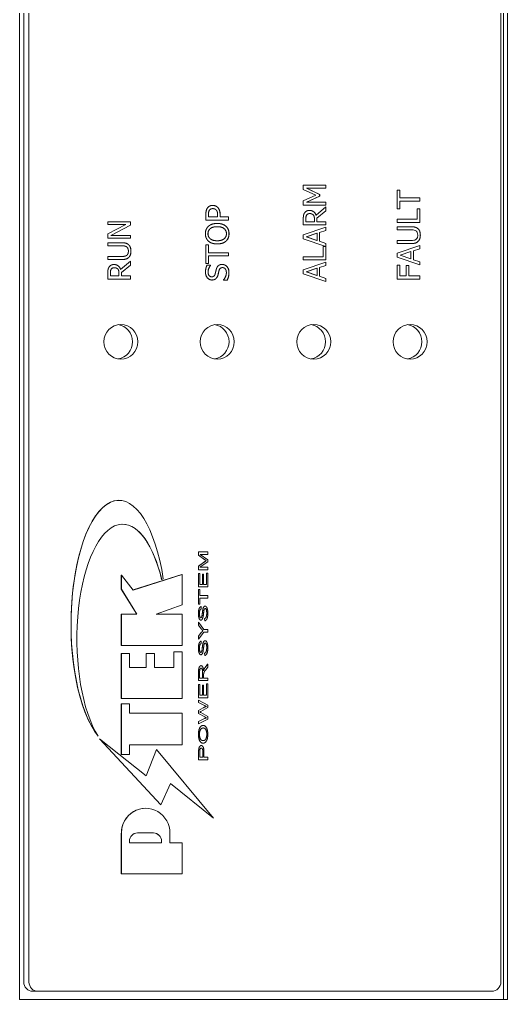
# Model space of a CAD drawing. Header units: millimetres. Extents: x 4969 to 37601, y -771 to 6478.
# Drawn here: x 10330.2 to 10372.2, y 3073.7 to 3158.1 of the extents above; entities that cross this region are included whole.
import ezdxf

# ---------------------------------------------------------------- set-up
doc = ezdxf.new("R2010")
doc.units = ezdxf.units.MM
doc.header["$LTSCALE"] = 7
doc.header["$MEASUREMENT"] = 0
doc.layers.get('0').update_dxf_attribs({"linetype": 'CONTINUOUS'})
doc.layers.add('REMOTE BOX ASSY(OP)$0$가시적인 것(ISO)', color=3, linetype='CONTINUOUS', lineweight=5)

# ---------------------------------------------------------------- blocks, each defined once
blk = doc.blocks.new('A$C110D02F4')
at = {"layer": 'REMOTE BOX ASSY(OP)$0$가시적인 것(ISO)'}
for p, q in [((-472.299, 158), (-472.299, 542)), ((-430.571, 158), (-430.571, 542)), ((-430.238, 542), (-430.238, 158)), ((-471.947, 159.5), (-471.947, 540.5)), ((-471.489, 540.5), (-471.489, 159.5)), ((-430.802, 540.5), (-430.802, 159.5)), ((-447.838, 228.199), (-445.881, 228.199)), ((-447.838, 227.83), (-447.838, 228.199)), ((-445.887, 228.199), (-445.887, 227.933)), ((-445.881, 228.199), (-445.881, 227.933)), ((-446.748, 227.347), (-447.838, 227.83)), ((-447.838, 226.847), (-446.748, 227.347)), ((-447.566, 227.933), (-447.573, 227.933)), ((-447.573, 227.933), (-446.426, 227.411)), ((-446.426, 227.249), (-447.573, 226.732)), ((-447.566, 227.933), (-446.42, 227.411)), ((-445.881, 227.933), (-447.566, 227.933)), ((-446.42, 227.249), (-447.566, 226.732)), ((-446.42, 227.411), (-446.426, 227.411)), ((-446.426, 227.411), (-446.426, 227.249)), ((-446.42, 227.249), (-446.426, 227.249)), ((-446.42, 227.411), (-446.42, 227.249)), ((-439.743, 226.162), (-439.743, 227.77)), ((-439.743, 227.77), (-439.511, 227.77)), ((-439.514, 227.77), (-439.514, 227.099)), ((-439.511, 227.77), (-439.511, 227.099)), ((-447.838, 226.484), (-447.838, 226.847)), ((-445.881, 226.484), (-447.838, 226.484)), ((-447.566, 226.732), (-447.573, 226.732)), ((-447.566, 226.732), (-445.881, 226.732)), ((-445.887, 226.732), (-445.887, 226.484)), ((-445.881, 226.732), (-445.881, 226.484)), ((-439.511, 227.099), (-439.514, 227.099)), ((-439.511, 226.833), (-439.514, 226.833)), ((-439.514, 226.833), (-439.514, 226.162)), ((-439.511, 227.099), (-437.787, 227.099)), ((-439.511, 226.833), (-439.511, 226.162)), ((-437.787, 226.833), (-439.511, 226.833)), ((-437.789, 227.099), (-437.789, 226.833)), ((-437.787, 227.099), (-437.787, 226.833)), ((-456.236, 225.194), (-456.236, 225.697)), ((-456.017, 225.68), (-456.017, 225.46)), ((-456.01, 225.68), (-456.01, 225.46)), ((-455.638, 226.181), (-455.644, 226.181)), ((-455.23, 225.46), (-455.23, 225.642)), ((-455.015, 225.685), (-455.015, 225.46)), ((-455.009, 225.685), (-455.009, 225.46)), ((-447.286, 225.752), (-447.292, 225.752)), ((-446.733, 225.614), (-446.739, 225.614)), ((-446.733, 225.614), (-445.881, 226.326)), ((-445.887, 225.98), (-446.666, 225.348)), ((-445.881, 225.98), (-446.66, 225.348)), ((-445.887, 226.32), (-445.887, 225.98)), ((-445.881, 225.98), (-445.887, 225.98)), ((-445.881, 226.326), (-445.881, 225.98)), ((-439.511, 226.162), (-439.743, 226.162)), ((-438.018, 225.264), (-438.018, 226.157)), ((-438.018, 226.157), (-437.787, 226.157)), ((-437.789, 226.157), (-437.789, 224.998)), ((-437.787, 226.157), (-437.787, 224.998)), ((-464.693, 225.052), (-462.736, 225.052)), ((-464.693, 224.804), (-464.693, 225.052)), ((-463.144, 224.804), (-464.693, 224.804)), ((-464.693, 223.998), (-463.144, 224.804)), ((-462.742, 224.753), (-464.429, 223.868)), ((-462.736, 224.753), (-464.423, 223.868)), ((-462.742, 225.052), (-462.742, 224.753)), ((-462.736, 224.753), (-462.742, 224.753)), ((-462.736, 225.052), (-462.736, 224.753)), ((-454.279, 225.194), (-456.236, 225.194)), ((-456.01, 225.46), (-456.017, 225.46)), ((-456.01, 225.46), (-455.23, 225.46)), ((-455.009, 225.46), (-455.015, 225.46)), ((-455.009, 225.46), (-454.279, 225.46)), ((-454.286, 225.46), (-454.286, 225.194)), ((-454.279, 225.46), (-454.279, 225.194)), ((-447.838, 224.778), (-447.838, 225.293)), ((-445.881, 224.778), (-447.838, 224.778)), ((-447.619, 225.308), (-447.619, 225.044)), ((-447.612, 225.044), (-447.619, 225.044)), ((-447.612, 225.308), (-447.612, 225.044)), ((-447.612, 225.044), (-446.877, 225.044)), ((-446.877, 225.044), (-446.877, 225.277)), ((-446.66, 225.348), (-446.666, 225.348)), ((-446.666, 225.348), (-446.666, 225.044)), ((-446.66, 225.044), (-446.666, 225.044)), ((-446.66, 225.348), (-446.66, 225.044)), ((-446.66, 225.044), (-445.881, 225.044)), ((-445.887, 225.044), (-445.887, 224.778)), ((-445.881, 225.044), (-445.881, 224.778)), ((-439.743, 224.998), (-439.743, 225.264)), ((-439.743, 225.264), (-438.018, 225.264)), ((-437.787, 224.998), (-439.743, 224.998)), ((-464.693, 223.62), (-464.693, 223.998)), ((-455.257, 224.625), (-455.264, 224.625)), ((-447.838, 223.914), (-445.881, 224.588)), ((-447.838, 223.586), (-447.838, 223.914)), ((-446.656, 224.053), (-447.577, 223.744)), ((-446.65, 224.053), (-447.571, 223.744)), ((-446.65, 224.053), (-446.656, 224.053)), ((-446.65, 223.436), (-446.65, 224.053)), ((-445.887, 224.308), (-446.434, 224.126)), ((-446.428, 224.126), (-446.434, 224.126)), ((-446.434, 224.126), (-446.434, 223.363)), ((-445.881, 224.308), (-446.428, 224.126)), ((-446.428, 224.126), (-446.428, 223.363)), ((-445.887, 224.586), (-445.887, 224.308)), ((-445.881, 224.308), (-445.887, 224.308)), ((-445.881, 224.588), (-445.881, 224.308)), ((-439.743, 224.351), (-439.743, 224.617)), ((-439.743, 224.617), (-438.522, 224.617)), ((-438.516, 224.351), (-439.743, 224.351)), ((-462.736, 223.62), (-464.693, 223.62)), ((-464.693, 223.24), (-463.472, 223.24)), ((-464.693, 222.974), (-464.693, 223.24)), ((-464.423, 223.868), (-464.429, 223.868)), ((-464.423, 223.868), (-462.736, 223.868)), ((-462.742, 223.868), (-462.742, 223.62)), ((-462.736, 223.868), (-462.736, 223.62)), ((-456.236, 223.045), (-456.004, 223.045)), ((-456.236, 221.437), (-456.236, 223.045)), ((-456.01, 223.045), (-456.01, 222.374)), ((-456.004, 223.045), (-456.004, 222.374)), ((-455.257, 223.411), (-455.264, 223.411)), ((-445.9, 222.919), (-447.838, 223.586)), ((-447.571, 223.744), (-447.577, 223.744)), ((-447.577, 223.744), (-446.656, 223.436)), ((-447.571, 223.744), (-446.65, 223.436)), ((-446.65, 223.436), (-446.656, 223.436)), ((-446.428, 223.363), (-446.434, 223.363)), ((-446.434, 223.363), (-445.887, 223.181)), ((-446.428, 223.363), (-445.881, 223.181)), ((-445.881, 223.181), (-445.887, 223.181)), ((-445.887, 223.181), (-445.887, 221.76)), ((-445.881, 223.181), (-445.881, 221.76)), ((-439.743, 223.436), (-438.522, 223.436)), ((-439.743, 223.17), (-439.743, 223.436)), ((-438.522, 223.17), (-439.743, 223.17)), ((-463.465, 222.974), (-464.693, 222.974)), ((-456.004, 222.374), (-456.01, 222.374)), ((-456.004, 222.374), (-454.279, 222.374)), ((-454.286, 222.374), (-454.286, 222.108)), ((-454.279, 222.374), (-454.279, 222.108)), ((-446.113, 222.919), (-445.9, 222.919)), ((-446.113, 222.026), (-446.113, 222.919)), ((-439.743, 222.33), (-437.787, 223.005)), ((-439.743, 222.003), (-439.743, 222.33)), ((-438.558, 222.47), (-439.479, 222.16)), ((-438.556, 222.47), (-439.477, 222.16)), ((-438.556, 222.47), (-438.558, 222.47)), ((-438.556, 221.852), (-438.556, 222.47)), ((-437.789, 222.724), (-438.336, 222.543)), ((-438.334, 222.543), (-438.336, 222.543)), ((-438.336, 222.543), (-438.336, 221.779)), ((-437.787, 222.724), (-438.334, 222.543)), ((-438.334, 222.543), (-438.334, 221.779)), ((-437.789, 223.004), (-437.789, 222.724)), ((-437.787, 222.724), (-437.789, 222.724)), ((-437.787, 223.005), (-437.787, 222.724)), ((-464.693, 222.058), (-463.472, 222.058)), ((-464.693, 221.792), (-464.693, 222.058)), ((-463.472, 221.792), (-464.693, 221.792)), ((-463.588, 220.946), (-462.736, 221.658)), ((-462.742, 221.653), (-462.742, 221.313)), ((-462.736, 221.658), (-462.736, 221.313)), ((-456.004, 221.437), (-456.236, 221.437)), ((-456.004, 222.108), (-456.01, 222.108)), ((-456.01, 222.108), (-456.01, 221.437)), ((-456.004, 222.108), (-456.004, 221.437)), ((-454.279, 222.108), (-456.004, 222.108)), ((-447.838, 222.026), (-446.113, 222.026)), ((-447.838, 221.76), (-447.838, 222.026)), ((-445.881, 221.76), (-447.838, 221.76)), ((-447.838, 220.896), (-445.881, 221.57)), ((-445.887, 221.568), (-445.887, 221.29)), ((-445.881, 221.57), (-445.881, 221.29)), ((-437.787, 221.329), (-439.743, 222.003)), ((-439.477, 222.16), (-439.479, 222.16)), ((-439.479, 222.16), (-438.558, 221.852)), ((-439.477, 222.16), (-438.556, 221.852)), ((-438.556, 221.852), (-438.558, 221.852)), ((-438.334, 221.779), (-438.336, 221.779)), ((-438.336, 221.779), (-437.789, 221.598)), ((-438.334, 221.779), (-437.787, 221.598)), ((-437.787, 221.598), (-437.789, 221.598)), ((-437.789, 221.598), (-437.789, 221.329)), ((-437.787, 221.598), (-437.787, 221.329)), ((-464.693, 220.11), (-464.693, 220.625)), ((-464.474, 220.64), (-464.474, 220.376)), ((-464.467, 220.64), (-464.467, 220.376)), ((-464.141, 221.084), (-464.147, 221.084)), ((-463.732, 220.376), (-463.732, 220.609)), ((-463.588, 220.946), (-463.594, 220.946)), ((-462.742, 221.313), (-463.521, 220.68)), ((-463.515, 220.68), (-463.521, 220.68)), ((-463.521, 220.68), (-463.521, 220.376)), ((-462.736, 221.313), (-463.515, 220.68)), ((-463.515, 220.68), (-463.515, 220.376)), ((-462.736, 221.313), (-462.742, 221.313)), ((-456.144, 221.293), (-455.833, 221.293)), ((-455.839, 221.293), (-455.839, 221.274)), ((-455.833, 221.274), (-455.839, 221.274)), ((-455.833, 221.293), (-455.833, 221.274)), ((-454.796, 221.094), (-454.802, 221.094)), ((-447.838, 220.569), (-447.838, 220.896)), ((-445.881, 219.894), (-447.838, 220.569)), ((-446.656, 221.035), (-447.577, 220.726)), ((-447.571, 220.726), (-447.577, 220.726)), ((-447.577, 220.726), (-446.656, 220.418)), ((-446.65, 221.035), (-447.571, 220.726)), ((-447.571, 220.726), (-446.65, 220.418)), ((-446.65, 221.035), (-446.656, 221.035)), ((-446.65, 220.418), (-446.65, 221.035)), ((-445.887, 221.29), (-446.434, 221.108)), ((-446.428, 221.108), (-446.434, 221.108)), ((-446.434, 221.108), (-446.434, 220.345)), ((-445.881, 221.29), (-446.428, 221.108)), ((-446.428, 221.108), (-446.428, 220.345)), ((-445.881, 221.29), (-445.887, 221.29)), ((-439.743, 220.11), (-439.743, 221.306)), ((-439.743, 221.306), (-439.511, 221.306)), ((-439.514, 221.306), (-439.514, 220.376)), ((-439.511, 221.306), (-439.511, 220.376)), ((-438.96, 221.267), (-438.728, 221.267)), ((-438.96, 220.376), (-438.96, 221.267)), ((-438.73, 221.267), (-438.73, 220.376)), ((-438.728, 221.267), (-438.728, 220.376)), ((-462.736, 220.11), (-464.693, 220.11)), ((-464.467, 220.376), (-464.474, 220.376)), ((-464.467, 220.376), (-463.732, 220.376)), ((-463.515, 220.376), (-463.521, 220.376)), ((-463.515, 220.376), (-462.736, 220.376)), ((-462.742, 220.376), (-462.742, 220.11)), ((-462.736, 220.376), (-462.736, 220.11)), ((-455.738, 220.303), (-455.744, 220.303)), ((-454.723, 220.011), (-454.723, 220.031)), ((-454.397, 220.011), (-454.723, 220.011)), ((-446.65, 220.418), (-446.656, 220.418)), ((-446.428, 220.345), (-446.434, 220.345)), ((-446.434, 220.345), (-445.887, 220.163)), ((-446.428, 220.345), (-445.881, 220.163)), ((-445.881, 220.163), (-445.887, 220.163)), ((-445.887, 220.163), (-445.887, 219.897)), ((-445.881, 220.163), (-445.881, 219.894)), ((-437.787, 220.11), (-439.743, 220.11)), ((-439.511, 220.376), (-439.514, 220.376)), ((-439.511, 220.376), (-438.96, 220.376)), ((-438.728, 220.376), (-438.73, 220.376)), ((-438.728, 220.376), (-437.787, 220.376)), ((-437.789, 220.376), (-437.789, 220.11)), ((-437.787, 220.376), (-437.787, 220.11)), ((-463.745, 201.03), (-463.743, 201.03)), ((-456.867, 196.293), (-456.867, 196.577)), ((-456.867, 196.577), (-456.865, 196.577)), ((-456.322, 195.909), (-456.867, 196.293)), ((-456.867, 196.293), (-456.865, 196.293)), ((-456.865, 196.577), (-456.865, 196.293)), ((-456.082, 196.577), (-456.865, 196.577)), ((-456.865, 196.293), (-456.32, 195.909)), ((-456.737, 196.373), (-456.082, 196.373)), ((-456.082, 195.908), (-456.737, 196.373)), ((-456.082, 196.373), (-456.082, 196.577)), ((-456.867, 195.368), (-456.313, 195.747)), ((-456.867, 195.05), (-456.867, 195.368)), ((-456.867, 195.368), (-456.865, 195.368)), ((-456.311, 195.747), (-456.865, 195.368)), ((-456.865, 195.368), (-456.865, 195.05)), ((-456.749, 195.254), (-456.082, 195.717)), ((-456.082, 195.254), (-456.749, 195.254)), ((-456.197, 195.824), (-456.195, 195.824)), ((-456.082, 195.717), (-456.082, 195.908)), ((-456.082, 195.05), (-456.082, 195.254)), ((-463.527, 193.359), (-463.527, 194.589)), ((-463.527, 194.589), (-463.525, 194.589)), ((-463.525, 194.589), (-463.525, 193.359)), ((-462.511, 193.298), (-463.525, 194.589)), ((-462.512, 193.299), (-458.296, 194.641)), ((-458.294, 194.641), (-462.511, 193.298)), ((-458.296, 194.641), (-458.294, 194.641)), ((-458.294, 192.013), (-458.294, 194.641)), ((-456.867, 195.05), (-456.865, 195.05)), ((-456.867, 193.57), (-456.867, 194.727)), ((-456.867, 194.727), (-456.865, 194.727)), ((-456.865, 195.05), (-456.082, 195.05)), ((-456.865, 194.727), (-456.865, 193.57)), ((-456.772, 194.727), (-456.865, 194.727)), ((-456.772, 193.782), (-456.772, 194.727)), ((-456.535, 193.782), (-456.535, 194.667)), ((-456.535, 194.667), (-456.533, 194.667)), ((-456.533, 194.667), (-456.533, 193.782)), ((-456.441, 194.667), (-456.533, 194.667)), ((-456.441, 193.782), (-456.441, 194.667)), ((-456.177, 193.782), (-456.177, 194.764)), ((-456.177, 194.764), (-456.175, 194.764)), ((-456.175, 194.764), (-456.175, 193.782)), ((-456.082, 194.764), (-456.175, 194.764)), ((-456.082, 193.57), (-456.082, 194.764)), ((-460.05, 194.217), (-460.048, 194.217)), ((-460.048, 194.217), (-459.908, 194.261)), ((-456.867, 193.57), (-456.865, 193.57)), ((-456.865, 193.57), (-456.082, 193.57)), ((-456.533, 193.782), (-456.772, 193.782)), ((-456.175, 193.782), (-456.441, 193.782)), ((-462.185, 191.209), (-463.527, 193.359)), ((-463.527, 193.359), (-463.525, 193.359)), ((-463.525, 193.359), (-462.183, 191.209)), ((-456.867, 192.081), (-456.867, 193.349)), ((-456.867, 193.349), (-456.865, 193.349)), ((-456.865, 193.349), (-456.865, 192.081)), ((-456.772, 193.349), (-456.865, 193.349)), ((-456.772, 192.819), (-456.772, 193.349)), ((-456.082, 192.819), (-456.772, 192.819)), ((-456.082, 192.608), (-456.082, 192.819)), ((-460.517, 191.209), (-458.294, 192.013)), ((-456.867, 192.081), (-456.865, 192.081)), ((-456.865, 192.081), (-456.772, 192.081)), ((-456.772, 192.081), (-456.772, 192.608)), ((-456.772, 192.608), (-456.082, 192.608)), ((-456.647, 191.864), (-456.645, 191.864)), ((-456.637, 191.661), (-456.645, 191.864)), ((-456.306, 191.912), (-456.304, 191.912)), ((-463.527, 188.52), (-463.527, 191.209)), ((-463.527, 191.209), (-463.525, 191.209)), ((-463.525, 191.209), (-463.525, 188.52)), ((-462.183, 191.209), (-463.525, 191.209)), ((-458.294, 191.209), (-460.517, 191.209)), ((-458.294, 188.52), (-458.294, 191.209)), ((-456.867, 190.273), (-456.867, 190.52)), ((-456.867, 190.52), (-456.865, 190.52)), ((-456.637, 189.963), (-456.867, 190.273)), ((-456.867, 190.273), (-456.865, 190.273)), ((-456.865, 190.52), (-456.865, 190.273)), ((-456.414, 189.881), (-456.865, 190.52)), ((-456.865, 190.273), (-456.635, 189.963)), ((-456.665, 190.699), (-456.663, 190.699)), ((-456.336, 190.638), (-456.344, 190.838)), ((-456.344, 190.838), (-456.342, 190.838)), ((-456.342, 190.838), (-456.334, 190.638)), ((-456.336, 190.638), (-456.334, 190.638)), ((-456.867, 189.311), (-456.631, 189.626)), ((-456.867, 189.053), (-456.867, 189.311)), ((-456.867, 189.311), (-456.865, 189.311)), ((-456.865, 189.053), (-456.414, 189.67)), ((-456.629, 189.626), (-456.865, 189.311)), ((-456.865, 189.311), (-456.865, 189.053)), ((-456.499, 189.789), (-456.497, 189.789)), ((-456.082, 189.881), (-456.414, 189.881)), ((-456.414, 189.67), (-456.082, 189.67)), ((-456.082, 189.67), (-456.082, 189.881)), ((-463.527, 188.52), (-463.525, 188.52)), ((-463.525, 188.52), (-458.294, 188.52)), ((-456.867, 189.053), (-456.865, 189.053)), ((-456.647, 188.882), (-456.645, 188.882)), ((-456.637, 188.679), (-456.645, 188.882)), ((-456.306, 188.93), (-456.304, 188.93)), ((-463.527, 183.947), (-463.527, 187.832)), ((-463.527, 187.832), (-463.525, 187.832)), ((-463.525, 187.832), (-463.525, 183.947)), ((-462.832, 187.832), (-463.525, 187.832)), ((-462.832, 186.62), (-462.832, 187.832)), ((-461.395, 186.62), (-461.395, 187.832)), ((-461.395, 187.832), (-461.393, 187.832)), ((-461.393, 187.832), (-461.393, 186.62)), ((-460.657, 187.832), (-461.393, 187.832)), ((-460.657, 186.62), (-460.657, 187.832)), ((-458.989, 186.62), (-458.989, 187.974)), ((-458.989, 187.974), (-458.987, 187.974)), ((-458.987, 187.974), (-458.987, 186.62)), ((-458.294, 187.974), (-458.987, 187.974)), ((-458.294, 183.947), (-458.294, 187.974)), ((-456.665, 187.717), (-456.663, 187.717)), ((-456.336, 187.656), (-456.344, 187.856)), ((-456.344, 187.856), (-456.342, 187.856)), ((-456.342, 187.856), (-456.334, 187.656)), ((-456.336, 187.656), (-456.334, 187.656)), ((-456.653, 186.776), (-456.651, 186.776)), ((-456.297, 186.628), (-456.084, 186.906)), ((-456.082, 186.906), (-456.295, 186.628)), ((-456.084, 186.906), (-456.082, 186.906)), ((-456.082, 186.641), (-456.082, 186.906)), ((-461.393, 186.62), (-462.832, 186.62)), ((-458.987, 186.62), (-460.657, 186.62)), ((-456.867, 185.497), (-456.867, 186.206)), ((-456.865, 186.206), (-456.865, 185.497)), ((-456.778, 185.708), (-456.778, 186.215)), ((-456.522, 185.708), (-456.522, 186.164)), ((-456.52, 186.164), (-456.52, 185.708)), ((-456.43, 185.708), (-456.43, 185.954)), ((-456.245, 186.429), (-456.082, 186.641)), ((-456.867, 185.497), (-456.865, 185.497)), ((-456.867, 184.007), (-456.867, 185.164)), ((-456.867, 185.164), (-456.865, 185.164)), ((-456.865, 185.497), (-456.082, 185.497)), ((-456.865, 185.164), (-456.865, 184.007)), ((-456.772, 185.164), (-456.865, 185.164)), ((-456.52, 185.708), (-456.778, 185.708)), ((-456.772, 184.219), (-456.772, 185.164)), ((-456.535, 184.219), (-456.535, 185.104)), ((-456.535, 185.104), (-456.533, 185.104)), ((-456.533, 185.104), (-456.533, 184.219)), ((-456.441, 185.104), (-456.533, 185.104)), ((-456.441, 184.219), (-456.441, 185.104)), ((-456.082, 185.708), (-456.43, 185.708)), ((-456.177, 184.219), (-456.177, 185.201)), ((-456.177, 185.201), (-456.175, 185.201)), ((-456.175, 185.201), (-456.175, 184.219)), ((-456.082, 185.201), (-456.175, 185.201)), ((-456.082, 185.497), (-456.082, 185.708)), ((-456.082, 184.007), (-456.082, 185.201)), ((-456.533, 184.219), (-456.772, 184.219)), ((-456.175, 184.219), (-456.441, 184.219)), ((-463.527, 183.947), (-463.525, 183.947)), ((-463.527, 179.127), (-463.527, 183.496)), ((-463.527, 183.496), (-463.525, 183.496)), ((-463.525, 183.947), (-458.294, 183.947)), ((-462.832, 183.496), (-463.525, 183.496)), ((-463.525, 183.496), (-463.525, 179.127)), ((-462.832, 182.671), (-462.832, 183.496)), ((-456.867, 184.007), (-456.865, 184.007)), ((-456.867, 183.592), (-456.867, 183.805)), ((-456.867, 183.805), (-456.865, 183.805)), ((-456.364, 183.342), (-456.867, 183.592)), ((-456.867, 183.592), (-456.865, 183.592)), ((-456.865, 184.007), (-456.082, 184.007)), ((-456.865, 183.805), (-456.865, 183.592)), ((-456.082, 183.366), (-456.865, 183.805)), ((-456.865, 183.592), (-456.362, 183.342)), ((-456.082, 183.162), (-456.082, 183.366)), ((-458.294, 182.671), (-462.832, 182.671)), ((-458.294, 179.952), (-458.294, 182.671)), ((-456.867, 182.908), (-456.471, 183.137)), ((-456.867, 182.653), (-456.867, 182.908)), ((-456.867, 182.908), (-456.865, 182.908)), ((-456.339, 182.349), (-456.867, 182.653)), ((-456.867, 182.653), (-456.865, 182.653)), ((-456.469, 183.137), (-456.865, 182.908)), ((-456.865, 182.908), (-456.865, 182.653)), ((-456.865, 182.653), (-456.336, 182.349)), ((-456.679, 182.827), (-456.082, 183.162)), ((-456.082, 182.389), (-456.679, 182.728)), ((-456.194, 183.262), (-456.192, 183.262)), ((-456.867, 181.965), (-456.354, 182.208)), ((-456.867, 181.748), (-456.867, 181.965)), ((-456.867, 181.965), (-456.865, 181.965)), ((-456.867, 181.748), (-456.865, 181.748)), ((-456.352, 182.208), (-456.865, 181.965)), ((-456.865, 181.748), (-456.082, 182.173)), ((-456.865, 181.965), (-456.865, 181.748)), ((-456.194, 182.277), (-456.192, 182.277)), ((-456.082, 182.173), (-456.082, 182.389)), ((-456.475, 181.62), (-456.472, 181.62)), ((-465.521, 180.697), (-465.519, 180.697)), ((-460.122, 174.768), (-465.405, 180.459)), ((-465.405, 180.459), (-465.403, 180.459)), ((-465.403, 180.459), (-460.12, 174.768)), ((-461.387, 177.279), (-465.403, 180.459)), ((-462.832, 179.952), (-458.294, 179.952)), ((-462.832, 179.127), (-462.832, 179.952)), ((-456.466, 180.091), (-456.463, 180.091)), ((-463.527, 179.127), (-463.525, 179.127)), ((-463.525, 179.127), (-462.832, 179.127)), ((-461.389, 177.281), (-460.506, 179.553)), ((-460.503, 179.553), (-461.387, 177.279)), ((-460.506, 179.553), (-460.503, 179.553)), ((-455.585, 173.63), (-460.503, 179.553)), ((-456.867, 178.664), (-456.867, 179.268)), ((-456.865, 179.268), (-456.865, 178.664)), ((-456.772, 178.876), (-456.772, 179.285)), ((-456.64, 179.886), (-456.638, 179.886)), ((-456.495, 178.876), (-456.495, 179.29)), ((-456.493, 179.29), (-456.493, 178.876)), ((-456.4, 178.876), (-456.4, 179.286)), ((-456.867, 178.664), (-456.865, 178.664)), ((-456.865, 178.664), (-456.082, 178.664)), ((-456.493, 178.876), (-456.772, 178.876)), ((-456.082, 178.876), (-456.4, 178.876)), ((-456.082, 178.664), (-456.082, 178.876)), ((-460.12, 174.768), (-459.28, 176.622)), ((-459.28, 176.622), (-455.585, 173.63)), ((-455.588, 173.63), (-459.28, 176.62)), ((-461.431, 174.479), (-461.429, 174.479)), ((-460.122, 174.768), (-460.12, 174.768)), ((-455.588, 173.63), (-455.585, 173.63)), ((-462.138, 172.353), (-460.752, 172.353)), ((-463.527, 168.835), (-463.527, 172.336)), ((-463.525, 172.336), (-463.525, 168.835)), ((-462.832, 171.509), (-462.832, 171.644)), ((-460.058, 171.509), (-462.832, 171.509)), ((-460.061, 171.509), (-460.061, 171.644)), ((-460.058, 171.644), (-460.058, 171.509)), ((-459.334, 171.509), (-459.334, 172.336)), ((-458.294, 171.509), (-459.334, 171.509)), ((-458.294, 168.835), (-458.294, 171.509)), ((-463.527, 168.835), (-463.525, 168.835)), ((-463.525, 168.835), (-458.294, 168.835)), ((-430.238, 158), (-472.299, 158)), ((-470.707, 158.7), (-471.164, 158.7)), ((-470.707, 158.7), (-441.656, 158.7)), ((-431.585, 158.7), (-441.656, 158.7))]:
    blk.add_line(p, q, dxfattribs=at)
for centre, major_axis in [((-463.566, 214.7), (0, -1.5)), ((-455.252, 214.7), (0, -1.5)), ((-446.938, 214.7), (0, -1.5)), ((-438.628, 214.7), (0, 1.5))]:
    blk.add_ellipse(centre, major_axis=major_axis, ratio=0.978148, dxfattribs=at)
for centre, major_axis, ratio, start_param, end_param in [((-464.024, 214.7), (0, -1.5), 0.978148, 0.156513, 2.98508), ((-455.709, 214.7), (0, -1.5), 0.978148, 0.156513, 2.98508), ((-447.395, 214.7), (0, -1.5), 0.978148, 0.156513, 2.98508), ((-439.081, 214.7), (0, -1.5), 0.978148, 0.155079, 2.986514), ((-463.743, 190.342), (0, 10.688), 0.385645, 5.087845, 8.9792), ((-463.745, 190.342), (0, 10.688), 0.385645, 0, 2.696015), ((-463.416, 189.071), (0, -9.902), 0.398097, 2.117256, 5.720206), ((-463.418, 189.071), (0, -9.902), 0.398097, 2.117256, 3.141329), ((-461.431, 172.336), (0, 2.142), 0.978148, 0, 1.570796), ((-461.429, 172.336), (0, 2.142), 0.978148, 4.712389, 7.853982), ((-462.138, 171.644), (0, 0.709), 0.978148, 0, 1.570796), ((-460.754, 171.644), (0, 0.709), 0.978148, 4.712389, 6.283185), ((-460.752, 171.644), (0, 0.709), 0.978148, 4.712389, 6.283185), ((-471.164, 159.5), (0, -0.8), 0.978148, 4.712389, 6.283185), ((-470.707, 159.5), (0, -0.8), 0.978148, 4.712389, 6.283185), ((-431.585, 159.5), (0, -0.8), 0.978148, 0, 1.570796)]:
    blk.add_ellipse(centre, major_axis=major_axis, ratio=ratio, start_param=start_param, end_param=end_param, dxfattribs=at)
for points in [[(-456.114, 226.22), (-456.039, 226.332), (-455.809, 226.458), (-455.646, 226.458)], [(-455.646, 226.458), (-455.519, 226.458), (-455.291, 226.366), (-455.211, 226.283)], [(-456.236, 225.697), (-456.236, 225.875), (-456.179, 226.125), (-456.114, 226.22)], [(-455.942, 226.037), (-455.983, 225.974), (-456.017, 225.805), (-456.017, 225.68)], [(-455.936, 226.037), (-455.977, 225.974), (-456.01, 225.805), (-456.01, 225.68)], [(-455.644, 226.181), (-455.746, 226.181), (-455.895, 226.11), (-455.942, 226.037)], [(-455.638, 226.181), (-455.739, 226.181), (-455.888, 226.11), (-455.936, 226.037)], [(-455.348, 226.068), (-455.406, 226.128), (-455.544, 226.181), (-455.638, 226.181)], [(-455.23, 225.642), (-455.23, 225.804), (-455.281, 226.003), (-455.348, 226.068)], [(-455.218, 226.283), (-455.118, 226.18), (-455.015, 225.899), (-455.015, 225.685)], [(-455.211, 226.283), (-455.112, 226.18), (-455.009, 225.899), (-455.009, 225.685)], [(-447.838, 225.293), (-447.838, 225.465), (-447.801, 225.697), (-447.734, 225.802)], [(-447.734, 225.802), (-447.668, 225.907), (-447.46, 226.029), (-447.306, 226.029)], [(-447.552, 225.625), (-447.589, 225.569), (-447.619, 225.418), (-447.619, 225.308)], [(-447.546, 225.625), (-447.582, 225.569), (-447.612, 225.418), (-447.612, 225.308)], [(-447.292, 225.752), (-447.378, 225.752), (-447.509, 225.69), (-447.552, 225.625)], [(-447.286, 225.752), (-447.371, 225.752), (-447.503, 225.69), (-447.546, 225.625)], [(-447.306, 226.029), (-447.092, 226.029), (-446.802, 225.805), (-446.733, 225.614)], [(-446.978, 225.638), (-447.032, 225.697), (-447.184, 225.752), (-447.286, 225.752)], [(-446.877, 225.277), (-446.877, 225.392), (-446.916, 225.575), (-446.978, 225.638)], [(-456.012, 224.663), (-455.882, 224.776), (-455.502, 224.902), (-455.257, 224.902)], [(-455.257, 224.902), (-455.02, 224.902), (-454.634, 224.779), (-454.504, 224.663)], [(-456.277, 224.018), (-456.277, 224.222), (-456.137, 224.549), (-456.012, 224.663)], [(-456.012, 223.374), (-456.142, 223.491), (-456.277, 223.817), (-456.277, 224.018)], [(-455.855, 224.462), (-455.956, 224.382), (-456.058, 224.159), (-456.058, 224.019)], [(-456.058, 224.019), (-456.058, 223.875), (-455.96, 223.658), (-455.855, 223.575)], [(-455.849, 224.462), (-455.95, 224.382), (-456.052, 224.159), (-456.052, 224.019)], [(-456.052, 224.019), (-456.052, 223.875), (-455.953, 223.658), (-455.849, 223.575)], [(-455.264, 224.625), (-455.457, 224.625), (-455.757, 224.539), (-455.855, 224.462)], [(-455.257, 224.625), (-455.451, 224.625), (-455.75, 224.539), (-455.849, 224.462)], [(-454.463, 224.019), (-454.463, 224.296), (-454.872, 224.625), (-455.257, 224.625)], [(-455.257, 223.411), (-454.872, 223.411), (-454.463, 223.742), (-454.463, 224.019)], [(-454.511, 224.663), (-454.374, 224.539), (-454.244, 224.214), (-454.244, 224.018)], [(-454.244, 224.018), (-454.244, 223.815), (-454.379, 223.491), (-454.511, 223.373)], [(-454.504, 224.663), (-454.368, 224.539), (-454.238, 224.214), (-454.238, 224.018)], [(-454.238, 224.018), (-454.238, 223.815), (-454.373, 223.491), (-454.504, 223.373)], [(-438.524, 224.617), (-438.32, 224.617), (-438.028, 224.533), (-437.928, 224.426)], [(-437.928, 224.426), (-437.836, 224.33), (-437.747, 224.078), (-437.747, 223.893)], [(-437.747, 223.893), (-437.747, 223.716), (-437.838, 223.454), (-437.928, 223.361)], [(-463.478, 223.24), (-463.274, 223.24), (-462.982, 223.155), (-462.882, 223.048)], [(-463.472, 223.24), (-463.267, 223.24), (-462.976, 223.155), (-462.876, 223.048)], [(-462.882, 223.048), (-462.79, 222.953), (-462.701, 222.7), (-462.701, 222.515)], [(-462.876, 223.048), (-462.784, 222.953), (-462.695, 222.7), (-462.695, 222.515)], [(-455.257, 223.134), (-455.503, 223.134), (-455.877, 223.259), (-456.012, 223.374)], [(-455.855, 223.575), (-455.755, 223.496), (-455.454, 223.411), (-455.264, 223.411)], [(-455.849, 223.575), (-455.749, 223.496), (-455.448, 223.411), (-455.257, 223.411)], [(-454.504, 223.373), (-454.634, 223.257), (-455.016, 223.134), (-455.257, 223.134)], [(-437.928, 223.361), (-438.03, 223.256), (-438.315, 223.17), (-438.524, 223.17)], [(-463.077, 222.888), (-463.152, 222.938), (-463.334, 222.974), (-463.465, 222.974)], [(-462.917, 222.515), (-462.917, 222.64), (-462.998, 222.834), (-463.077, 222.888)], [(-463.077, 222.144), (-462.998, 222.197), (-462.917, 222.382), (-462.917, 222.515)], [(-462.701, 222.515), (-462.701, 222.338), (-462.792, 222.076), (-462.882, 221.984)], [(-462.695, 222.515), (-462.695, 222.338), (-462.785, 222.076), (-462.876, 221.984)], [(-464.589, 221.134), (-464.523, 221.24), (-464.315, 221.361), (-464.161, 221.361)], [(-464.161, 221.361), (-463.947, 221.361), (-463.657, 221.138), (-463.588, 220.946)], [(-462.882, 221.984), (-462.983, 221.878), (-463.269, 221.792), (-463.478, 221.792)], [(-463.472, 222.058), (-463.335, 222.058), (-463.152, 222.094), (-463.077, 222.144)], [(-462.876, 221.984), (-462.977, 221.878), (-463.263, 221.792), (-463.472, 221.792)], [(-455.33, 220.974), (-455.269, 221.18), (-455.02, 221.371), (-454.837, 221.371)], [(-454.837, 221.371), (-454.722, 221.371), (-454.5, 221.275), (-454.422, 221.189)], [(-464.693, 220.625), (-464.693, 220.797), (-464.656, 221.029), (-464.589, 221.134)], [(-464.407, 220.958), (-464.444, 220.901), (-464.474, 220.75), (-464.474, 220.64)], [(-464.401, 220.958), (-464.437, 220.901), (-464.467, 220.75), (-464.467, 220.64)], [(-464.147, 221.084), (-464.233, 221.084), (-464.364, 221.022), (-464.407, 220.958)], [(-464.141, 221.084), (-464.226, 221.084), (-464.358, 221.022), (-464.401, 220.958)], [(-463.833, 220.971), (-463.887, 221.029), (-464.039, 221.084), (-464.141, 221.084)], [(-463.732, 220.609), (-463.732, 220.724), (-463.771, 220.907), (-463.833, 220.971)], [(-456.27, 220.698), (-456.27, 220.867), (-456.205, 221.165), (-456.144, 221.293)], [(-455.711, 220.026), (-455.949, 220.026), (-456.27, 220.405), (-456.27, 220.698)], [(-455.839, 221.274), (-455.925, 221.178), (-456.052, 220.88), (-456.052, 220.716)], [(-456.052, 220.716), (-456.052, 220.531), (-455.882, 220.303), (-455.744, 220.303)], [(-455.833, 221.274), (-455.919, 221.178), (-456.045, 220.88), (-456.045, 220.716)], [(-456.045, 220.716), (-456.045, 220.531), (-455.876, 220.303), (-455.738, 220.303)], [(-455.738, 220.303), (-455.614, 220.303), (-455.467, 220.437), (-455.433, 220.564)], [(-455.433, 220.564), (-455.411, 220.648), (-455.354, 220.893), (-455.33, 220.974)], [(-455.102, 220.847), (-455.127, 220.755), (-455.162, 220.601), (-455.191, 220.486)], [(-455.096, 220.847), (-455.121, 220.755), (-455.156, 220.601), (-455.185, 220.486)], [(-454.802, 221.094), (-454.92, 221.094), (-455.066, 220.975), (-455.102, 220.847)], [(-454.796, 221.094), (-454.913, 221.094), (-455.059, 220.975), (-455.096, 220.847)], [(-454.47, 220.648), (-454.47, 220.868), (-454.649, 221.094), (-454.796, 221.094)], [(-454.723, 220.031), (-454.603, 220.162), (-454.47, 220.494), (-454.47, 220.648)], [(-454.428, 221.189), (-454.343, 221.094), (-454.251, 220.851), (-454.251, 220.667)], [(-454.422, 221.189), (-454.336, 221.094), (-454.244, 220.851), (-454.244, 220.667)], [(-454.251, 220.667), (-454.251, 220.45), (-454.339, 220.146), (-454.403, 220.011)], [(-454.244, 220.667), (-454.244, 220.45), (-454.333, 220.146), (-454.397, 220.011)], [(-455.357, 220.155), (-455.422, 220.094), (-455.597, 220.026), (-455.711, 220.026)], [(-455.191, 220.486), (-455.218, 220.382), (-455.299, 220.219), (-455.364, 220.155)], [(-455.185, 220.486), (-455.211, 220.382), (-455.292, 220.219), (-455.357, 220.155)], [(-456.197, 195.824), (-456.24, 195.851), (-456.322, 195.909)], [(-456.32, 195.909), (-456.237, 195.851), (-456.195, 195.824)], [(-456.313, 195.747), (-456.235, 195.8), (-456.197, 195.824)], [(-456.195, 195.824), (-456.233, 195.8), (-456.311, 195.747)], [(-456.881, 191.263), (-456.881, 191.44), (-456.825, 191.712), (-456.715, 191.858), (-456.647, 191.864)], [(-456.645, 191.864), (-456.713, 191.858), (-456.823, 191.712), (-456.879, 191.44), (-456.879, 191.263)], [(-456.497, 191.639), (-456.465, 191.779), (-456.368, 191.912), (-456.306, 191.912)], [(-456.304, 191.912), (-456.366, 191.912), (-456.463, 191.779), (-456.495, 191.639)], [(-456.069, 191.32), (-456.069, 191.492), (-456.131, 191.766), (-456.241, 191.912), (-456.304, 191.912)], [(-456.665, 190.699), (-456.724, 190.699), (-456.827, 190.837), (-456.881, 191.101), (-456.881, 191.263)], [(-456.879, 191.263), (-456.879, 191.101), (-456.825, 190.837), (-456.722, 190.699), (-456.663, 190.699)], [(-456.787, 191.271), (-456.787, 191.456), (-456.712, 191.644), (-456.637, 191.661)], [(-456.67, 190.903), (-456.718, 190.903), (-456.787, 191.079), (-456.787, 191.271)], [(-456.671, 190.903), (-456.629, 190.904), (-456.602, 190.966)], [(-456.6, 190.966), (-456.628, 190.903), (-456.67, 190.903)], [(-456.663, 190.699), (-456.609, 190.699), (-456.522, 190.811), (-456.493, 190.926)], [(-456.602, 190.966), (-456.575, 191.027), (-456.518, 191.543), (-456.497, 191.639)], [(-456.495, 191.639), (-456.516, 191.543), (-456.573, 191.027), (-456.6, 190.966)], [(-456.493, 190.926), (-456.469, 191.015), (-456.418, 191.456), (-456.405, 191.52)], [(-456.405, 191.52), (-456.387, 191.62), (-456.332, 191.708), (-456.295, 191.708)], [(-456.344, 190.838), (-456.285, 190.852), (-456.21, 190.955), (-456.164, 191.174), (-456.164, 191.31)], [(-456.162, 191.31), (-456.162, 191.174), (-456.208, 190.955), (-456.283, 190.852), (-456.342, 190.838)], [(-456.334, 190.638), (-456.255, 190.642), (-456.131, 190.81), (-456.069, 191.103), (-456.069, 191.32)], [(-456.295, 191.708), (-456.258, 191.708), (-456.197, 191.617), (-456.162, 191.431), (-456.162, 191.31)], [(-456.499, 189.789), (-456.56, 189.861), (-456.637, 189.963)], [(-456.635, 189.963), (-456.558, 189.861), (-456.497, 189.789)], [(-456.631, 189.626), (-456.565, 189.713), (-456.499, 189.789)], [(-456.497, 189.789), (-456.562, 189.713), (-456.629, 189.626)], [(-456.881, 188.281), (-456.881, 188.458), (-456.825, 188.73), (-456.715, 188.877), (-456.647, 188.882)], [(-456.645, 188.882), (-456.713, 188.877), (-456.823, 188.73), (-456.879, 188.458), (-456.879, 188.281)], [(-456.787, 188.289), (-456.787, 188.474), (-456.712, 188.663), (-456.637, 188.679)], [(-456.602, 187.984), (-456.575, 188.045), (-456.518, 188.561), (-456.497, 188.657)], [(-456.495, 188.657), (-456.516, 188.561), (-456.573, 188.045), (-456.6, 187.984)], [(-456.497, 188.657), (-456.465, 188.797), (-456.368, 188.93), (-456.306, 188.93)], [(-456.304, 188.93), (-456.366, 188.93), (-456.463, 188.797), (-456.495, 188.657)], [(-456.493, 187.944), (-456.469, 188.033), (-456.418, 188.474), (-456.405, 188.538)], [(-456.405, 188.538), (-456.387, 188.639), (-456.332, 188.726), (-456.295, 188.726)], [(-456.069, 188.339), (-456.069, 188.51), (-456.131, 188.784), (-456.241, 188.93), (-456.304, 188.93)], [(-456.295, 188.726), (-456.258, 188.726), (-456.197, 188.635), (-456.162, 188.45), (-456.162, 188.328)], [(-456.665, 187.717), (-456.724, 187.717), (-456.827, 187.855), (-456.881, 188.119), (-456.881, 188.281)], [(-456.879, 188.281), (-456.879, 188.119), (-456.825, 187.855), (-456.722, 187.717), (-456.663, 187.717)], [(-456.67, 187.922), (-456.718, 187.922), (-456.787, 188.097), (-456.787, 188.289)], [(-456.671, 187.922), (-456.629, 187.922), (-456.602, 187.984)], [(-456.6, 187.984), (-456.628, 187.922), (-456.67, 187.922)], [(-456.663, 187.717), (-456.609, 187.717), (-456.522, 187.83), (-456.493, 187.944)], [(-456.344, 187.856), (-456.285, 187.87), (-456.21, 187.974), (-456.164, 188.192), (-456.164, 188.328)], [(-456.162, 188.328), (-456.162, 188.192), (-456.208, 187.974), (-456.283, 187.87), (-456.342, 187.856)], [(-456.334, 187.656), (-456.255, 187.661), (-456.131, 187.828), (-456.069, 188.122), (-456.069, 188.339)], [(-456.867, 186.206), (-456.867, 186.42), (-456.825, 186.643), (-456.718, 186.776), (-456.653, 186.776)], [(-456.651, 186.776), (-456.716, 186.776), (-456.823, 186.643), (-456.865, 186.42), (-456.865, 186.206)], [(-456.438, 186.325), (-456.454, 186.555), (-456.568, 186.776), (-456.651, 186.776)], [(-456.778, 186.215), (-456.778, 186.393), (-456.707, 186.558), (-456.651, 186.558)], [(-456.651, 186.558), (-456.614, 186.558), (-456.549, 186.472), (-456.52, 186.309), (-456.52, 186.164)], [(-456.439, 186.332), (-456.42, 186.411), (-456.402, 186.453)], [(-456.4, 186.453), (-456.419, 186.409), (-456.438, 186.325)], [(-456.43, 185.954), (-456.43, 186.036), (-456.427, 186.072)], [(-456.427, 186.072), (-456.421, 186.121), (-456.39, 186.216), (-456.316, 186.336), (-456.245, 186.429)], [(-456.402, 186.453), (-456.36, 186.545), (-456.297, 186.628)], [(-456.295, 186.628), (-456.358, 186.545), (-456.4, 186.453)], [(-456.194, 183.262), (-456.268, 183.292), (-456.364, 183.342)], [(-456.362, 183.342), (-456.266, 183.292), (-456.192, 183.262)], [(-456.771, 182.775), (-456.753, 182.783), (-456.679, 182.827)], [(-456.679, 182.728), (-456.717, 182.75), (-456.771, 182.775)], [(-456.471, 183.137), (-456.324, 183.223), (-456.194, 183.262)], [(-456.192, 183.262), (-456.322, 183.223), (-456.469, 183.137)], [(-456.354, 182.208), (-456.273, 182.248), (-456.194, 182.277)], [(-456.192, 182.277), (-456.271, 182.248), (-456.352, 182.208)], [(-456.194, 182.277), (-456.319, 182.338), (-456.339, 182.349)], [(-456.336, 182.349), (-456.317, 182.338), (-456.192, 182.277)], [(-456.881, 180.856), (-456.881, 181.078), (-456.777, 181.434), (-456.592, 181.62), (-456.475, 181.62)], [(-456.466, 180.091), (-456.661, 180.091), (-456.881, 180.519), (-456.881, 180.856)], [(-456.472, 181.62), (-456.59, 181.62), (-456.775, 181.434), (-456.879, 181.078), (-456.879, 180.856)], [(-456.879, 180.856), (-456.879, 180.519), (-456.659, 180.091), (-456.463, 180.091)], [(-456.79, 180.858), (-456.79, 181.016), (-456.712, 181.27), (-456.569, 181.402), (-456.474, 181.402)], [(-456.462, 180.309), (-456.639, 180.309), (-456.79, 180.633), (-456.79, 180.858)], [(-456.474, 181.402), (-456.322, 181.402), (-456.158, 181.094), (-456.158, 180.855)], [(-456.069, 180.856), (-456.069, 181.064), (-456.166, 181.424), (-456.354, 181.62), (-456.472, 181.62)], [(-456.463, 180.091), (-456.36, 180.091), (-456.176, 180.274), (-456.069, 180.63), (-456.069, 180.856)], [(-456.158, 180.855), (-456.158, 180.62), (-456.321, 180.309), (-456.462, 180.309)], [(-456.867, 179.268), (-456.867, 179.427), (-456.859, 179.511)], [(-456.857, 179.511), (-456.865, 179.427), (-456.865, 179.268)], [(-456.859, 179.511), (-456.85, 179.629), (-456.796, 179.789), (-456.699, 179.886), (-456.64, 179.886)], [(-456.638, 179.886), (-456.697, 179.886), (-456.794, 179.789), (-456.848, 179.629), (-456.857, 179.511)], [(-456.772, 179.285), (-456.772, 179.43), (-456.765, 179.483)], [(-456.765, 179.483), (-456.755, 179.566), (-456.684, 179.667), (-456.635, 179.667)], [(-456.4, 179.286), (-456.4, 179.626), (-456.539, 179.886), (-456.638, 179.886)], [(-456.635, 179.667), (-456.567, 179.667), (-456.493, 179.495), (-456.493, 179.29)]]:
    blk.add_open_spline(points, degree=2, dxfattribs=at)
for points, degree, knots in [([(-455.649, 226.458), (-455.524, 226.458), (-455.297, 226.366), (-455.218, 226.283)], 2, [0.011719, 0.011719, 0.011719, 1, 2, 2, 2]), ([(-447.31, 226.029), (-447.098, 226.028), (-446.809, 225.805), (-446.739, 225.614)], 2, [0.00739, 0.00739, 0.00739, 1, 2, 2, 2]), ([(-455.261, 224.902), (-455.025, 224.902), (-454.641, 224.779), (-454.511, 224.663)], 2, [0.006518, 0.006518, 0.006518, 1, 2, 2, 2]), ([(-438.522, 224.617), (-438.407, 224.617), (-438.283, 224.607), (-438.148, 224.568), (-438.096, 224.552), (-437.996, 224.492), (-437.959, 224.461), (-437.926, 224.426)], 3, [0, 0, 0, 0, 0.03533537, 0.03533537, 0.04305245, 0.04305245, 0.04853544, 0.04853544, 0.04853544, 0.04853544]), ([(-438.127, 224.266), (-438.177, 224.299), (-438.231, 224.321), (-438.322, 224.34), (-438.391, 224.351), (-438.516, 224.351)], 3, [0, 0, 0, 0, 0.01812444, 0.01812444, 0.02856769, 0.02856769, 0.02856769, 0.02856769]), ([(-437.967, 223.893), (-437.967, 223.968), (-437.978, 224.043), (-438.016, 224.134), (-438.031, 224.167), (-438.077, 224.226), (-438.101, 224.247), (-438.127, 224.266)], 3, [0, 0, 0, 0, 0.02252372, 0.02252372, 0.02964384, 0.02964384, 0.03513624, 0.03513624, 0.03513624, 0.03513624]), ([(-438.127, 223.522), (-438.091, 223.546), (-438.061, 223.577), (-438.007, 223.659), (-437.991, 223.707), (-437.972, 223.791), (-437.967, 223.842), (-437.967, 223.893)], 3, [0, 0, 0, 0, 0.01327437, 0.01327437, 0.02998232, 0.02998232, 0.0532675, 0.0532675, 0.0532675, 0.0532675]), ([(-437.926, 224.426), (-437.87, 224.368), (-437.827, 224.301), (-437.774, 224.166), (-437.745, 224.066), (-437.745, 223.893)], 3, [0, 0, 0, 0, 0.02445203, 0.02445203, 0.04364388, 0.04364388, 0.04364388, 0.04364388]), ([(-437.745, 223.893), (-437.745, 223.789), (-437.757, 223.682), (-437.803, 223.548), (-437.821, 223.506), (-437.87, 223.426), (-437.896, 223.392), (-437.926, 223.361)], 3, [0, 0, 0, 0, 0.03100021, 0.03100021, 0.0427408, 0.0427408, 0.05299928, 0.05299928, 0.05299928, 0.05299928]), ([(-454.511, 223.373), (-454.641, 223.257), (-455.021, 223.135), (-455.261, 223.134)], 2, [0, 0, 0, 1, 1.993566, 1.993566, 1.993566]), ([(-438.522, 223.436), (-438.449, 223.436), (-438.366, 223.44), (-438.262, 223.46), (-438.197, 223.475), (-438.127, 223.522)], 3, [0, 0, 0, 0, 0.02241116, 0.02241116, 0.03231035, 0.03231035, 0.03231035, 0.03231035]), ([(-437.926, 223.361), (-437.979, 223.306), (-438.04, 223.264), (-438.168, 223.21), (-438.288, 223.17), (-438.522, 223.17)], 3, [0, 0, 0, 0, 0.02306878, 0.02306878, 0.04232591, 0.04232591, 0.04232591, 0.04232591]), ([(-464.165, 221.361), (-463.953, 221.36), (-463.664, 221.138), (-463.594, 220.946)], 2, [0.00739, 0.00739, 0.00739, 1, 2, 2, 2]), ([(-454.841, 221.371), (-454.726, 221.37), (-454.506, 221.275), (-454.428, 221.189)], 2, [0.012759, 0.012759, 0.012759, 1, 2, 2, 2]), ([(-455.364, 220.155), (-455.429, 220.094), (-455.602, 220.026), (-455.714, 220.026)], 2, [0, 0, 0, 1, 1.985467, 1.985467, 1.985467]), ([(-456.164, 191.31), (-456.164, 191.431), (-456.199, 191.617), (-456.26, 191.707), (-456.296, 191.708)], 2, [0, 0, 0, 1, 2, 2.985956, 2.985956, 2.985956]), ([(-456.164, 188.328), (-456.164, 188.45), (-456.199, 188.635), (-456.26, 188.725), (-456.296, 188.726)], 2, [0, 0, 0, 1, 2, 2.985956, 2.985956, 2.985956]), ([(-456.522, 186.164), (-456.522, 186.309), (-456.551, 186.472), (-456.615, 186.557), (-456.652, 186.558)], 2, [0, 0, 0, 1, 2, 2.986571, 2.986571, 2.986571]), ([(-456.16, 180.855), (-456.16, 181.094), (-456.324, 181.401), (-456.474, 181.402)], 2, [0, 0, 0, 1, 1.993127, 1.993127, 1.993127]), ([(-456.462, 180.309), (-456.322, 180.31), (-456.16, 180.62), (-456.16, 180.855)], 2, [0.007366, 0.007366, 0.007366, 1, 2, 2, 2]), ([(-456.495, 179.29), (-456.495, 179.495), (-456.569, 179.667), (-456.636, 179.667)], 2, [0, 0, 0, 1, 1.992103, 1.992103, 1.992103])]:
    blk.add_open_spline(points, degree=degree, knots=knots, dxfattribs=at)

msp = doc.modelspace()

# ---------------------------------------------------------------- block references
msp.add_blockref('A$C110D02F4', (10802.462, 2915.664, -0.01))

doc.saveas('drawing.dxf')
